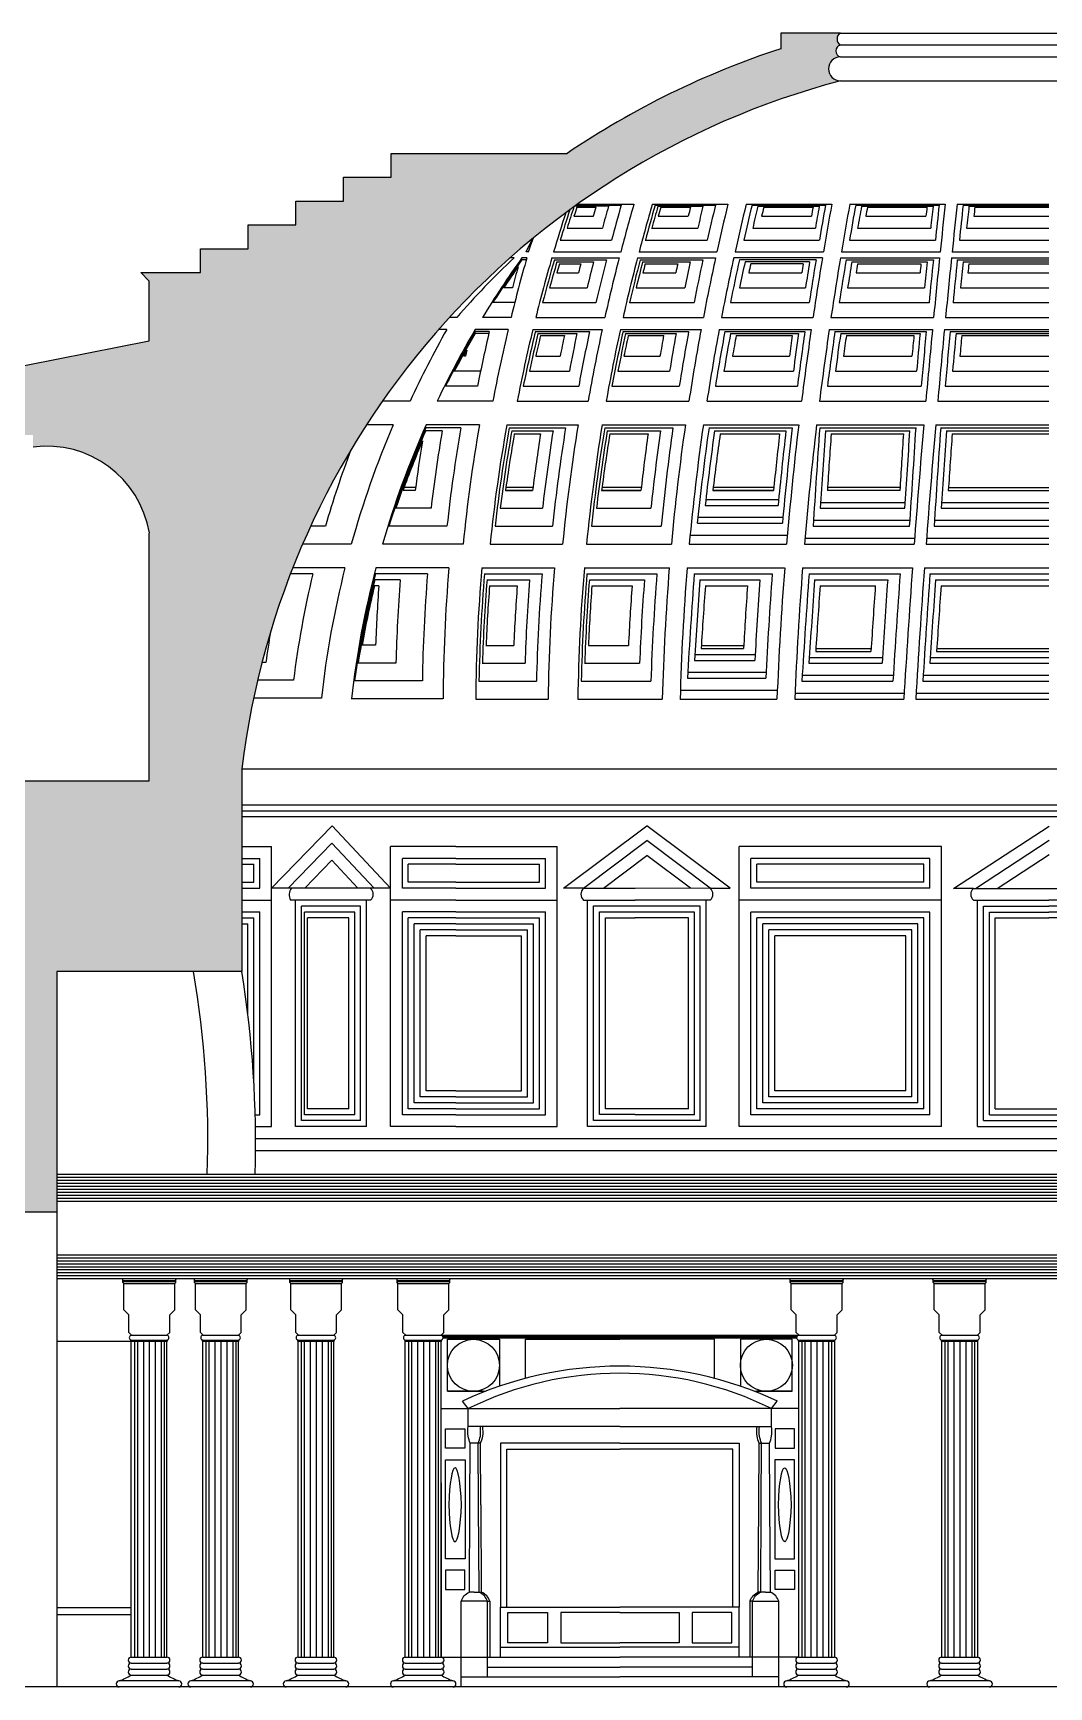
# Model space of a CAD drawing. Header units: metres. Extents: x 0 to 76362, y 0 to 39990.
# Drawn here: x 26347 to 49898, y 1658 to 39990 of the extents above; entities that cross this region are included whole.
import ezdxf

# ---------------------------------------------------------------- set-up
doc = ezdxf.new("R2010")
doc.units = ezdxf.units.M
for name, color, linetype in [('ceco.net 177 - a wall abov', 252, 'Continuous'), ('ceco.net 177 - a wall blow', 150, 'Continuous'), ('ceco.net 177 - a wall ptng', 142, 'Continuous'), ('ceco.net 177 - base', 7, 'Continuous'), ('ceco.net 177 - pillers', 142, 'Continuous')]:
    doc.layers.add(name, color=color, linetype=linetype)

msp = doc.modelspace()

# ---------------------------------------------------------------- hatches: boundary and pattern name
at = {"layer": 'ceco.net 177 - a wall abov'}
h = msp.add_hatch(color=256, dxfattribs=at)
h.paths.add_polyline_path([(29042, 32860), (24965, 32053), (19439, 32053, 1), (19439, 31914, 1), (19439, 31776), (19991, 31776), (19991, 31224), (19991, 21276), (25518, 21276), (25518, 12660), (26899, 12660), (26899, 13539), (26899, 18237), (31186, 18237), (31186, 22934, -0.306804), (45063, 38885, -1), (45063, 39437, -0.75942), (45063, 39714, -0.564127), (45063, 39990), (43681, 39990), (43681, 39628, 0.069464), (38726, 37200), (34650, 37200), (34650, 36647), (33544, 36647), (33544, 36095), (32439, 36095), (32439, 35542), (31334, 35542), (31334, 34990), (30229, 34990), (30229, 34437), (28847, 34437), (29042, 34242)])
h.paths.add_polyline_path([(29042, 28403), (29042, 22658), (20820, 22658), (20820, 25145), (20820, 30671), (26347, 30671), (26347, 30395, -0.404134)], flags=16)

# ---------------------------------------------------------------- linework, layer by layer
for p, q in [((45063, 39990), (43681, 39990)), ((43681, 39990), (43681, 39628)), ((45063, 39990), (54734, 39990)), ((45063, 39714), (54734, 39714)), ((45063, 39437), (54734, 39437)), ((45063, 38885), (54734, 38885)), ((34650, 36647), (34650, 37200)), ((34650, 37200), (38726, 37200)), ((33544, 36095), (33544, 36647)), ((33544, 36647), (34650, 36647)), ((32439, 35542), (32439, 36095)), ((32439, 36095), (33544, 36095)), ((31334, 34990), (31334, 35542)), ((31334, 35542), (32439, 35542)), ((30229, 34437), (30229, 34990)), ((30229, 34990), (31334, 34990)), ((29042, 34242), (28847, 34437)), ((28847, 34437), (30229, 34437)), ((29042, 32860), (29042, 34242)), ((24965, 32053), (29042, 32860)), ((29042, 22658), (29042, 28403)), ((20820, 22658), (29042, 22658)), ((31186, 22934), (31186, 18237)), ((31186, 18237), (26899, 18237)), ((26899, 18237), (26899, 12660)), ((26899, 13539), (26899, 1658)), ((26899, 12660), (25518, 12660)), ((26899, 9671), (28622, 9671)), ((26899, 3499), (28622, 3499)), ((26899, 3336), (28622, 3336))]:
    msp.add_line(p, q, dxfattribs=at)
for centre, radius, start, end in [((45146, 39852), 161, 121.143, 238.857), ((49898, 20666), 19955, 108.1534, 124.0478), ((45101, 39576), 143, 105.5725, 254.4275), ((45063, 39161), 276, 90, 270), ((49898, 20666), 18849, 104.8646, 173.0896), ((26664, 28004), 2412, 9.5316, 97.5529), ((7018, 14299), 24486, 358.2217, 9.2536)]:
    msp.add_arc(centre, radius, start, end, dxfattribs=at)
at = {"layer": 'ceco.net 177 - a wall blow'}
for p, q in [((38887, 35745), (39336, 35745)), ((39688, 35975), (38901, 35975)), ((38933, 35998), (39982, 35998)), ((38954, 35952), (39394, 35952)), ((38966, 36021), (40276, 36021)), ((40702, 36021), (42456, 36021)), ((40768, 35998), (42166, 35998)), ((40833, 35975), (41877, 35975)), ((40838, 35745), (41538, 35745)), ((40898, 35952), (41587, 35952)), ((42879, 36021), (44862, 36021)), ((43015, 35998), (44718, 35998)), ((43152, 35975), (44573, 35975)), ((43238, 35745), (44391, 35745)), ((43289, 35952), (44429, 35952)), ((45281, 36021), (47493, 36021)), ((45418, 35998), (47352, 35998)), ((45554, 35975), (47211, 35975)), ((45652, 35745), (47047, 35745)), ((45690, 35952), (47069, 35952)), ((47771, 36021), (49898, 36021)), ((47908, 35998), (49898, 35998)), ((48044, 35975), (49898, 35975)), ((48159, 35745), (49898, 35745)), ((48181, 35952), (49898, 35952)), ((38726, 35469), (39547, 35469)), ((40688, 35469), (41758, 35469)), ((43031, 35469), (44483, 35469)), ((45463, 35469), (47157, 35469)), ((47990, 35469), (49898, 35469)), ((37776, 34916), (37924, 35223)), ((37835, 34916), (37776, 34916)), ((37835, 34916), (37890, 35079)), ((37890, 35079), (37945, 35241)), ((38414, 34916), (39971, 34916)), ((38569, 35192), (39758, 35192)), ((40395, 34916), (42200, 34916)), ((40540, 35192), (41978, 35192)), ((42621, 34916), (44669, 34916)), ((42825, 35192), (44575, 35192)), ((45087, 34916), (47377, 34916)), ((45274, 35192), (47266, 35192)), ((47654, 34916), (49898, 34916)), ((47822, 35192), (49898, 35192)), ((37498, 34778), (37402, 34778)), ((37780, 34732), (37675, 34732)), ((37793, 34778), (37680, 34778)), ((38373, 34778), (39935, 34778)), ((38432, 34732), (39638, 34732)), ((38491, 34686), (39341, 34686)), ((38549, 34640), (39045, 34640)), ((40359, 34778), (42170, 34778)), ((40418, 34732), (41877, 34732)), ((40478, 34686), (41584, 34686)), ((40537, 34640), (41292, 34640)), ((44646, 34778), (42591, 34778)), ((44498, 34732), (42722, 34732)), ((44350, 34686), (42853, 34686)), ((44203, 34640), (42985, 34640)), ((45064, 34778), (47362, 34778)), ((45196, 34732), (47219, 34732)), ((45329, 34686), (47075, 34686)), ((45461, 34640), (46932, 34640)), ((47640, 34778), (49898, 34778)), ((47774, 34732), (49898, 34732)), ((47908, 34686), (49898, 34686)), ((48043, 34640), (49898, 34640)), ((38490, 34433), (38994, 34433)), ((40484, 34433), (41248, 34433)), ((42940, 34433), (44169, 34433)), ((45427, 34433), (46911, 34433)), ((48021, 34433), (49898, 34433)), ((37513, 33742), (37006, 33742)), ((37460, 34087), (37258, 34087)), ((38160, 33742), (39397, 33742)), ((38323, 34087), (39195, 34087)), ((40174, 33742), (41672, 33742)), ((40327, 34087), (41459, 34087)), ((42515, 33742), (44340, 33742)), ((42726, 34087), (44254, 34087)), ((45037, 33742), (47119, 33742)), ((45231, 34087), (47015, 34087)), ((47675, 33742), (49898, 33742)), ((47848, 34087), (49898, 34087)), ((36170, 33396), (35997, 33396)), ((37427, 33396), (36763, 33396)), ((38000, 33396), (39602, 33396)), ((40024, 33396), (41887, 33396)), ((42306, 33396), (44428, 33396)), ((44845, 33396), (47224, 33396)), ((47502, 33396), (49898, 33396)), ((35938, 33120), (35749, 33120)), ((37360, 33120), (36597, 33120)), ((36924, 33074), (36597, 33074)), ((36913, 33028), (36597, 33028)), ((37932, 33120), (39541, 33120)), ((37992, 33074), (39249, 33074)), ((38052, 33028), (38956, 33028)), ((38112, 32982), (38664, 32982)), ((39962, 33120), (41835, 33120)), ((40023, 33074), (41545, 33074)), ((40084, 33028), (41256, 33028)), ((40144, 32982), (40967, 32982)), ((42254, 33120), (44387, 33120)), ((42386, 33074), (44241, 33074)), ((42518, 33028), (44094, 33028)), ((42650, 32982), (43948, 32982)), ((44804, 33120), (47198, 33120)), ((44937, 33074), (47055, 33074)), ((45070, 33028), (46912, 33028)), ((45203, 32982), (46768, 32982)), ((47475, 33120), (49898, 33120)), ((47610, 33074), (49898, 33074)), ((47744, 33028), (49898, 33028)), ((47879, 32982), (49898, 32982)), ((36370, 32498), (36323, 32498)), ((38000, 32498), (38566, 32498)), ((40043, 32498), (40882, 32498)), ((42562, 32498), (43880, 32498)), ((45134, 32498), (46723, 32498)), ((47833, 32498), (49898, 32498)), ((36721, 32153), (36112, 32153)), ((37853, 32153), (38780, 32153)), ((39904, 32153), (41104, 32153)), ((42362, 32153), (43973, 32153)), ((44948, 32153), (46830, 32153)), ((47662, 32153), (49898, 32153)), ((35089, 31462), (34447, 31462)), ((37006, 31462), (35714, 31462)), ((36651, 31808), (35909, 31808)), ((37571, 31462), (39216, 31462)), ((37711, 31808), (38997, 31808)), ((39634, 31462), (41553, 31462)), ((39767, 31808), (41327, 31808)), ((41971, 31462), (44163, 31462)), ((42165, 31808), (44067, 31808)), ((44579, 31462), (47045, 31462)), ((44763, 31808), (46937, 31808)), ((47323, 31462), (49898, 31462)), ((47492, 31808), (49898, 31808)), ((34693, 30910), (34075, 30910)), ((35830, 30771), (35448, 30771)), ((36262, 30840), (35453, 30840)), ((36695, 30910), (35459, 30910)), ((37330, 30910), (38984, 30910)), ((37388, 30840), (38693, 30840)), ((37446, 30771), (38402, 30771)), ((37504, 30702), (38111, 30702)), ((39540, 30910), (41471, 30910)), ((39599, 30840), (41182, 30840)), ((39657, 30771), (40893, 30771)), ((39716, 30702), (40604, 30702)), ((41888, 30910), (44096, 30910)), ((42017, 30840), (43948, 30840)), ((42147, 30770), (43801, 30770)), ((42277, 30701), (43654, 30701)), ((44512, 30910), (46997, 30910)), ((44583, 30840), (46817, 30840)), ((44717, 30771), (46674, 30771)), ((44850, 30702), (46532, 30702)), ((47274, 30910), (49898, 30910)), ((47387, 30910), (49898, 30910)), ((47387, 30840), (49898, 30840)), ((47521, 30771), (49898, 30771)), ((47655, 30702), (49898, 30702)), ((35207, 29390), (34924, 29390)), ((35216, 29459), (34948, 29459)), ((37300, 29390), (37928, 29390)), ((37928, 29390), (37300, 29390)), ((37937, 29459), (37310, 29459)), ((39527, 29390), (40440, 29390)), ((40440, 29390), (39527, 29390)), ((40448, 29459), (39536, 29459)), ((41945, 29181), (43632, 29181)), ((42107, 29388), (43514, 29388)), ((43514, 29390), (42108, 29390)), ((43521, 29459), (42116, 29459)), ((46448, 29390), (44761, 29390)), ((46453, 29459), (44766, 29459)), ((47565, 29390), (49898, 29390)), ((47565, 29390), (49898, 29390)), ((47570, 29459), (49898, 29459)), ((47570, 29459), (49898, 29459)), ((35573, 28975), (34755, 28975)), ((37176, 28975), (38157, 28975)), ((39407, 28975), (40672, 28975)), ((41761, 28767), (43732, 28767)), ((41929, 29043), (43619, 29043)), ((44596, 28975), (46559, 28975)), ((44605, 29113), (46568, 29113)), ((47400, 28975), (49898, 28975)), ((47409, 29113), (49898, 29113)), ((33124, 28561), (32782, 28561)), ((35943, 28561), (34597, 28561)), ((37057, 28561), (38389, 28561)), ((39290, 28561), (40907, 28561)), ((41747, 28628), (43719, 28628)), ((44432, 28561), (46668, 28561)), ((44440, 28699), (46678, 28699)), ((47236, 28561), (49898, 28561)), ((47244, 28699), (49898, 28699)), ((33724, 28146), (32597, 28146)), ((36316, 28146), (34448, 28146)), ((36942, 28146), (38624, 28146)), ((39178, 28146), (41145, 28146)), ((41561, 28146), (43816, 28146)), ((41580, 28352), (43834, 28352)), ((44232, 28146), (46775, 28146)), ((44243, 28285), (46785, 28285)), ((47052, 28146), (49898, 28146)), ((47062, 28285), (49898, 28285)), ((32832, 27456), (32314, 27456)), ((33577, 27594), (32368, 27594)), ((34856, 27317), (34272, 27317)), ((35491, 27456), (34283, 27456)), ((35987, 27594), (34295, 27594)), ((36752, 27594), (38436, 27594)), ((36812, 27456), (38147, 27456)), ((36870, 27317), (37859, 27317)), ((39127, 27594), (41098, 27594)), ((39185, 27456), (40809, 27456)), ((39243, 27317), (40522, 27317)), ((41513, 27594), (43771, 27594)), ((41675, 27456), (43484, 27456)), ((41804, 27317), (43196, 27317)), ((44187, 27594), (46734, 27594)), ((44336, 27456), (46447, 27456)), ((44464, 27317), (46160, 27317)), ((47011, 27594), (49898, 27594)), ((47140, 27456), (49898, 27456)), ((47269, 27317), (49898, 27317)), ((34362, 27179), (34261, 27179)), ((36929, 27179), (37571, 27179)), ((39302, 27179), (40234, 27179)), ((41932, 27179), (42909, 27179)), ((44593, 27179), (45874, 27179)), ((47397, 27179), (49898, 27179)), ((34287, 25803), (33975, 25803)), ((36847, 25798), (37491, 25798)), ((39220, 25798), (40151, 25798)), ((41835, 25727), (42818, 25727)), ((41839, 25796), (42822, 25796)), ((44495, 25729), (45776, 25729)), ((47299, 25729), (49898, 25729)), ((31743, 25404), (31654, 25404)), ((34758, 25388), (33883, 25388)), ((36761, 25383), (37752, 25383)), ((39134, 25383), (40409, 25383)), ((41679, 25451), (43080, 25451)), ((41688, 25589), (43087, 25589)), ((44335, 25383), (46031, 25383)), ((44343, 25521), (46040, 25521)), ((44491, 25660), (45772, 25660)), ((47139, 25383), (49898, 25383)), ((47148, 25521), (49898, 25521)), ((47295, 25660), (49898, 25660)), ((32384, 24990), (31551, 24990)), ((35371, 24974), (33800, 24974)), ((36680, 24969), (38017, 24969)), ((39053, 24969), (40671, 24969)), ((41515, 25036), (43337, 25036)), ((41523, 25174), (43343, 25174)), ((44171, 24969), (46283, 24969)), ((44179, 25107), (46291, 25107)), ((46975, 24969), (49898, 24969)), ((46983, 25107), (49898, 25107)), ((33031, 24575), (31459, 24575)), ((35850, 24559), (33725, 24559)), ((36610, 24554), (38286, 24554)), ((38976, 24554), (40935, 24554)), ((41350, 24554), (43592, 24554)), ((41355, 24760), (43601, 24760)), ((44007, 24554), (46535, 24554)), ((44013, 24692), (46543, 24692)), ((46811, 24554), (49898, 24554)), ((46820, 24692), (49898, 24692)), ((31186, 22934), (68611, 22934)), ((31186, 22105), (68611, 22105)), ((31186, 21967), (68611, 21967)), ((31186, 21967), (68611, 21967)), ((31186, 21829), (68611, 21829)), ((31504, 14368), (68292, 14368)), ((31504, 14092), (68293, 14092)), ((26899, 13539), (72479, 13539)), ((26899, 13470), (72479, 13470)), ((26899, 13401), (72479, 13401)), ((26899, 13332), (72479, 13332)), ((26899, 13263), (72479, 13263)), ((26899, 13194), (72479, 13194)), ((26899, 13125), (72479, 13125)), ((26899, 13056), (72479, 13056)), ((26899, 12987), (72479, 12987)), ((26899, 12918), (72479, 12918)), ((26899, 11674), (72479, 11674)), ((26899, 11605), (72479, 11605)), ((26899, 11536), (72479, 11536)), ((26899, 11467), (72479, 11467)), ((26899, 11398), (72479, 11398)), ((26899, 11329), (72479, 11329)), ((26899, 11260), (72479, 11260)), ((26899, 11191), (72479, 11191)), ((26899, 11122), (72479, 11122))]:
    msp.add_line(p, q, dxfattribs=at)
for centre, radius, start, end in [((74304, 24331), 37418, 162.1112, 163.5672), ((74304, 24331), 37349, 161.9641, 163.0934), ((74304, 24331), 37280, 161.8179, 162.6167), ((74304, 24331), 37211, 161.8013, 162.1369), ((81872, 23940), 44144, 164.2103, 164.4896), ((81872, 23940), 43868, 164.0769, 164.7638), ((81872, 23940), 43591, 163.9418, 165.0411), ((81872, 23940), 43315, 163.8048, 165.3216), ((82011, 23940), 43039, 163.698, 165.2252), ((82011, 23940), 42969, 163.703, 164.8195), ((82011, 23940), 42900, 163.7081, 164.4117), ((82011, 23940), 42831, 163.7132, 164.0018), ((95369, 23168), 55281, 166.6286, 166.8493), ((95369, 23168), 55005, 166.5355, 167.0775), ((95369, 23168), 54728, 166.4415, 167.3078), ((95369, 23168), 54452, 166.3464, 167.5403), ((95507, 23168), 54176, 166.2754, 167.4757), ((95507, 23168), 54037, 166.2648, 167.1428), ((95507, 23168), 53899, 166.2541, 166.8078), ((95507, 23168), 53761, 166.2433, 166.4706), ((126123, 21219), 83012, 169.77665, 169.92196), ((126123, 21219), 82874, 169.74325, 170.09896), ((126123, 21219), 82736, 169.70973, 170.27646), ((126123, 21219), 82597, 169.67609, 170.45446), ((126261, 21219), 82321, 169.64106, 170.42212), ((126261, 21219), 82183, 169.63977, 170.21044), ((126261, 21219), 82045, 169.63848, 169.99791), ((126261, 21219), 81907, 169.63718, 169.78452), ((283420, 10520), 237715, 173.85845, 173.90869), ((283420, 10520), 237577, 173.84928, 173.97215), ((283420, 10520), 237439, 173.8401, 174.03567), ((283420, 10520), 237301, 173.83091, 174.09926), ((283420, 10520), 237025, 173.82369, 174.09236), ((283420, 10520), 236886, 173.82568, 174.02171), ((283420, 10520), 236748, 173.82766, 173.95096), ((283420, 10520), 236610, 173.82966, 173.88013), ((49241, 22167), 17232, 132.9599, 139.3333), ((55326, 22073), 21743, 144.2463, 148.6166), ((55326, 22073), 21720, 144.3522, 147.5057), ((55326, 22073), 21697, 144.8164, 146.3784), ((74442, 24331), 38109, 164.0894, 166.2383), ((74442, 24331), 38247, 164.4638, 165.2213), ((74304, 24331), 37418, 163.7876, 165.9791), ((74304, 24331), 37349, 163.8304, 165.4058), ((74304, 24331), 37280, 163.8733, 164.8288), ((74304, 24331), 37211, 163.9163, 164.2481), ((81872, 23940), 44144, 165.9732, 166.2503), ((81872, 23940), 43868, 165.821, 166.6261), ((81872, 23940), 43591, 165.6668, 167.0061), ((81872, 23940), 43315, 165.5105, 167.3904), ((82011, 23940), 43039, 165.4154, 167.3081), ((82011, 23940), 42969, 165.4549, 166.8148), ((82011, 23940), 42900, 165.4945, 166.3189), ((82011, 23940), 42831, 165.5342, 165.8203), ((95369, 23168), 55281, 168.023, 168.2425), ((95369, 23168), 55005, 167.9129, 168.5499), ((95369, 23168), 54728, 167.8016, 168.86), ((95369, 23168), 54452, 167.6891, 169.173), ((95507, 23168), 54176, 167.6253, 169.1171), ((95507, 23168), 54037, 167.6432, 168.7158), ((95507, 23168), 53899, 167.6611, 168.3118), ((95507, 23168), 53761, 167.6792, 167.9051), ((126123, 21219), 83012, 170.69588, 170.84079), ((126123, 21219), 82874, 170.64796, 171.0672), ((126123, 21219), 82736, 170.59988, 171.29421), ((126123, 21219), 82597, 170.55163, 171.52186), ((126261, 21219), 82321, 170.51962, 171.49319), ((126261, 21219), 82183, 170.53609, 171.23521), ((126261, 21219), 82045, 170.55261, 170.97619), ((126261, 21219), 81907, 170.56919, 170.71611), ((283420, 10520), 237715, 174.17654, 174.22674), ((283420, 10520), 237577, 174.16197, 174.30709), ((283420, 10520), 237439, 174.14739, 174.38752), ((283420, 10520), 237301, 174.1328, 174.46803), ((283420, 10520), 237025, 174.12593, 174.46156), ((283420, 10520), 236886, 174.13369, 174.37439), ((283420, 10520), 236748, 174.14146, 174.28709), ((283420, 10520), 236610, 174.14924, 174.19968), ((55464, 22073), 22434, 150.5009, 155.2595), ((55326, 22073), 21743, 149.4657, 154.4178), ((55326, 22073), 21720, 149.5708, 153.3739), ((55326, 22073), 21697, 149.6761, 152.3182), ((74442, 24331), 38523, 166.882, 168.8089), ((74442, 24331), 38109, 166.6656, 169.2147), ((74304, 24331), 37418, 166.4148, 169.0131), ((74304, 24331), 37349, 166.4618, 168.4523), ((74304, 24331), 37280, 166.5091, 167.8882), ((74304, 24331), 37211, 166.5565, 167.3208), ((81872, 23940), 44144, 168.1811, 168.8216), ((81872, 23940), 43868, 168.0441, 169.2099), ((81872, 23940), 43591, 167.9053, 169.6026), ((81872, 23940), 43315, 167.7646, 169.9997), ((82011, 23940), 43039, 167.6849, 169.9349), ((82011, 23940), 42969, 167.7276, 169.4504), ((82011, 23940), 42900, 167.7705, 168.9636), ((82011, 23940), 42831, 167.8135, 168.4744), ((95369, 23168), 55281, 169.7741, 170.283), ((95369, 23168), 55005, 169.6734, 170.5986), ((95369, 23168), 54728, 169.5717, 170.9171), ((95369, 23168), 54452, 169.4689, 171.2385), ((95507, 23168), 54176, 169.4146, 171.1934), ((95507, 23168), 54037, 169.4369, 170.7999), ((95507, 23168), 53899, 169.4593, 170.404), ((95507, 23168), 53761, 169.4818, 170.0055), ((126123, 21219), 83012, 171.85359, 172.19061), ((126123, 21219), 82874, 171.80775, 172.41847), ((126123, 21219), 82736, 171.76175, 172.64698), ((126123, 21219), 82597, 171.7156, 172.87613), ((126261, 21219), 82321, 171.68759, 172.8521), ((126261, 21219), 82183, 171.70597, 172.59726), ((126261, 21219), 82045, 171.7244, 172.34142), ((126261, 21219), 81907, 171.7429, 172.08455), ((283420, 10520), 237715, 174.57807, 174.69513), ((283420, 10520), 237577, 174.56375, 174.77568), ((283420, 10520), 237439, 174.54941, 174.85632), ((283420, 10520), 237301, 174.53506, 174.93705), ((283420, 10520), 237025, 174.52867, 174.93113), ((283420, 10520), 236886, 174.53666, 174.84429), ((283420, 10520), 236748, 174.54465, 174.75734), ((283420, 10520), 236610, 174.55266, 174.67028), ((55326, 22073), 21674, 150.829, 151.25), ((74442, 24331), 38938, 167.6821, 167.8919), ((55464, 22073), 22572, 156.9543, 164.3921), ((55326, 22073), 21743, 156.0217, 163.781), ((55326, 22073), 21720, 156.1941, 162.6212), ((55326, 22073), 21697, 156.3665, 161.4515), ((74442, 24331), 39145, 170.5301, 173.186), ((74442, 24331), 38731, 170.3242, 173.7299), ((74442, 24331), 38316, 170.1136, 174.285), ((74165, 24331), 37418, 169.8739, 174.1474), ((74165, 24331), 37349, 169.9626, 173.497), ((74165, 24331), 37280, 170.0516, 172.8433), ((74165, 24331), 37211, 170.1409, 172.1863), ((81734, 23940), 44144, 171.1888, 172.909), ((81734, 23940), 43868, 171.0416, 173.4093), ((81734, 23940), 43591, 170.8924, 173.9155), ((81734, 23940), 43315, 170.7412, 174.4277), ((82011, 23940), 43039, 170.6812, 174.3918), ((82011, 23940), 42969, 170.7595, 173.8272), ((82011, 23940), 42900, 170.8379, 173.2601), ((82011, 23940), 42831, 170.9166, 172.6905), ((95369, 23168), 55281, 172.1666, 173.5377), ((95369, 23168), 55005, 172.0544, 173.9394), ((95369, 23168), 54728, 171.941, 174.3449), ((95369, 23168), 54452, 171.8264, 174.7542), ((95507, 23168), 54176, 171.7844, 174.7274), ((95507, 23168), 54037, 171.8373, 174.2003), ((95507, 23168), 53899, 171.892, 173.7424), ((95507, 23168), 53761, 171.9454, 173.3542), ((126123, 21219), 83012, 173.44113, 174.35117), ((126123, 21219), 82874, 173.38207, 174.58267), ((126123, 21219), 82736, 173.32177, 174.86185), ((126123, 21219), 82597, 173.2623, 175.1889), ((126261, 21219), 82321, 173.23958, 175.17271), ((280868, 13974), 236886, 175.91711, 176.4697), ((280868, 13974), 236748, 175.93149, 176.36714), ((280868, 13974), 236610, 175.94588, 176.26444), ((-189640, 45097), 236610, 356.19372, 356.51219), ((-189640, 45097), 236748, 356.09541, 356.53098), ((-189640, 45097), 236886, 355.9972, 356.54974), ((283420, 10520), 237301, 175.07099, 175.7403), ((283420, 10520), 237025, 175.06523, 175.73533), ((283673, 13974), 236886, 175.91711, 176.4697), ((283673, 13974), 236748, 175.93149, 176.36714), ((283673, 13974), 236610, 175.94588, 176.26444), ((55464, 22073), 23263, 159.2025, 163.8067), ((55326, 22073), 21674, 157.016, 160.2712), ((74442, 24331), 39560, 170.9748, 172.6528), ((55464, 22073), 23263, 166.6224, 172.7978), ((55464, 22073), 22572, 165.8436, 173.6359), ((55326, 22073), 21743, 165.292, 173.4341), ((55326, 22073), 21720, 165.6525, 172.3253), ((55326, 22073), 21697, 166.0133, 171.2112), ((74442, 24331), 39698, 175.6854, 178.4734), ((74442, 24331), 39076, 175.4134, 179.057), ((74442, 24331), 38592, 175.15, 179.6606), ((74027, 24331), 37418, 174.9974, 179.6579), ((79638, 23940), 42969, 175.3076, 178.6287), ((79638, 23940), 42900, 175.4852, 178.0727), ((81596, 23940), 43868, 175.5849, 178.1152), ((81596, 23940), 43591, 175.3747, 178.6483), ((81596, 23940), 43315, 175.1617, 179.188), ((82011, 23940), 43039, 175.1306, 179.188), ((82011, 23940), 43039, 175.1306, 179.188), ((82011, 23940), 42969, 175.3076, 178.6287), ((82011, 23940), 42900, 175.4852, 178.0727), ((95369, 23168), 55005, 175.6735, 177.6918), ((95369, 23168), 54728, 175.5066, 178.1144), ((95369, 23168), 54452, 175.3379, 178.5411), ((95507, 23168), 54176, 175.3141, 178.5411), ((277960, 10588), 236886, 175.91675, 176.50318), ((277960, 10588), 236748, 175.94789, 176.40064), ((126123, 21219), 83150, 175.79391, 177.08265), ((126123, 21219), 82874, 175.68408, 177.3598), ((126123, 21219), 82597, 175.5735, 177.68567), ((126261, 21219), 82321, 175.55861, 177.6779), ((280616, 10520), 236886, 175.90036, 176.50318), ((280616, 10520), 236748, 175.93149, 176.40064), ((283420, 10520), 237854, 175.95042, 176.41739), ((283420, 10520), 237577, 175.9123, 176.51336), ((283420, 10520), 237301, 175.87409, 176.60955), ((283420, 10520), 237025, 175.86927, 176.6056), ((283420, 10520), 236886, 175.90036, 176.50318), ((283420, 10520), 236748, 175.93149, 176.40064), ((55326, 22073), 21674, 166.3742, 170.0913), ((74442, 24331), 40181, 175.935, 177.9005), ((79638, 23940), 42831, 175.6632, 177.5147), ((81596, 23940), 44144, 175.7924, 177.5887), ((82011, 23940), 42831, 175.6632, 177.5147), ((95369, 23168), 55281, 175.8388, 177.2734), ((277960, 10588), 236610, 175.97905, 176.33149), ((126123, 21219), 83426, 175.903, 176.90229), ((280616, 10520), 236610, 175.96265, 176.33149), ((283420, 10520), 238130, 175.98846, 176.35493), ((283420, 10520), 236610, 175.96265, 176.33149), ((55464, 22073), 23954, 170.2905, 172.0066), ((7018, 14299), 23381, 358.1376, 9.6951)]:
    msp.add_arc(centre, radius, start, end, dxfattribs=at)
at = {"layer": 'ceco.net 177 - a wall ptng'}
for p, q in [((31877, 20171), (33277, 21619)), ((33277, 21619), (34632, 20171)), ((38647, 20172), (40576, 21619)), ((42507, 20171), (40576, 21619)), ((47688, 20164), (49902, 21612)), ((31186, 21139), (31877, 21139)), ((31877, 19895), (31877, 21139)), ((32262, 20171), (33273, 21218)), ((33273, 21218), (34253, 20171)), ((36151, 21139), (34632, 21139)), ((34632, 19895), (34632, 21139)), ((36151, 21139), (38500, 21139)), ((38500, 19895), (38500, 21139)), ((39108, 20172), (40576, 21274)), ((42046, 20171), (40576, 21274)), ((47411, 21138), (42714, 21138)), ((42714, 19895), (42714, 21138)), ((47411, 19895), (47411, 21138)), ((48192, 20164), (49902, 21281)), ((31186, 20862), (31601, 20862)), ((31186, 20724), (31463, 20724)), ((31463, 20310), (31463, 20724)), ((31601, 20171), (31601, 20862)), ((32646, 20171), (33270, 20817)), ((33270, 20817), (33875, 20170)), ((36151, 20862), (34908, 20862)), ((34908, 20171), (34908, 20862)), ((36151, 20724), (35046, 20724)), ((35046, 20310), (35046, 20724)), ((36151, 20862), (38224, 20862)), ((36151, 20724), (38086, 20724)), ((38086, 20310), (38086, 20724)), ((38224, 20171), (38224, 20862)), ((39568, 20172), (40576, 20928)), ((41586, 20171), (40576, 20928)), ((47135, 20862), (42990, 20862)), ((42990, 20171), (42990, 20862)), ((46997, 20724), (43128, 20724)), ((43128, 20309), (43128, 20724)), ((46997, 20309), (46997, 20724)), ((47135, 20171), (47135, 20862)), ((48696, 20163), (49901, 20951)), ((31186, 20310), (31463, 20310)), ((31186, 20171), (31601, 20171)), ((34632, 20171), (31877, 20171)), ((36151, 20171), (34908, 20171)), ((36151, 20310), (35046, 20310)), ((36151, 20310), (38086, 20310)), ((36151, 20171), (38224, 20171)), ((39108, 20172), (38647, 20172)), ((40305, 20167), (39108, 20165)), ((42046, 20171), (40296, 20167)), ((42046, 20171), (42507, 20171)), ((47135, 20171), (42990, 20171)), ((46997, 20309), (43128, 20309)), ((48148, 20164), (47688, 20164)), ((48148, 20164), (51648, 20164)), ((31186, 19895), (31877, 19895)), ((31186, 19619), (31601, 19619)), ((31601, 14921), (31601, 19619)), ((31877, 14645), (31877, 19895)), ((34171, 19895), (32318, 19895)), ((32430, 14645), (32430, 19895)), ((32568, 14783), (32568, 19757)), ((33941, 19757), (32568, 19757)), ((33803, 19618), (32637, 19618)), ((32637, 14921), (32637, 19618)), ((33803, 14921), (33803, 19618)), ((33941, 14783), (33941, 19757)), ((34079, 14645), (34079, 19895)), ((36151, 19895), (34632, 19895)), ((34632, 14645), (34632, 19895)), ((34908, 14921), (34908, 19619)), ((36151, 19619), (34908, 19619)), ((36151, 19895), (38500, 19895)), ((36151, 19619), (38224, 19619)), ((38224, 14921), (38224, 19619)), ((38500, 14645), (38500, 19895)), ((39108, 19896), (40305, 19896)), ((39200, 14646), (39200, 19896)), ((39338, 14784), (39338, 19758)), ((39338, 19758), (40305, 19758)), ((39476, 14922), (39476, 19620)), ((39476, 19620), (40305, 19620)), ((42046, 19895), (40296, 19895)), ((41816, 19757), (40296, 19757)), ((41678, 19618), (40296, 19618)), ((41678, 14921), (41678, 19618)), ((41816, 14783), (41816, 19757)), ((41954, 14645), (41954, 19895)), ((47411, 19895), (42714, 19895)), ((42714, 14645), (42714, 19895)), ((42990, 14921), (42990, 19618)), ((47135, 19618), (42990, 19618)), ((47135, 14921), (47135, 19618)), ((47411, 14645), (47411, 19895)), ((48148, 19895), (49898, 19895)), ((48240, 14645), (48240, 19895)), ((48378, 14783), (48378, 19757)), ((48378, 19757), (49898, 19757)), ((48517, 19618), (49898, 19618)), ((48517, 14921), (48517, 19618)), ((51648, 19895), (49898, 19895)), ((51418, 19757), (49898, 19757)), ((51280, 19618), (49898, 19618)), ((31186, 19481), (31463, 19481)), ((31186, 19342), (31325, 19342)), ((31325, 17261), (31325, 19342)), ((31463, 15726), (31463, 19481)), ((33665, 19480), (32706, 19480)), ((32706, 15059), (32706, 19480)), ((33665, 15059), (33665, 19480)), ((35046, 15060), (35046, 19481)), ((36151, 19481), (35046, 19481)), ((35184, 15198), (35184, 19342)), ((36151, 19342), (35184, 19342)), ((35323, 15336), (35323, 19204)), ((36151, 19204), (35323, 19204)), ((36151, 19481), (38086, 19481)), ((36151, 19342), (37948, 19342)), ((36151, 19204), (37809, 19204)), ((37809, 15336), (37809, 19204)), ((37948, 15198), (37948, 19342)), ((38086, 15060), (38086, 19481)), ((39614, 15060), (39614, 19481)), ((39614, 19481), (40305, 19481)), ((41540, 19480), (40296, 19480)), ((41540, 15059), (41540, 19480)), ((46997, 19480), (43128, 19480)), ((43128, 15059), (43128, 19480)), ((46859, 19342), (43267, 19342)), ((43267, 15197), (43267, 19342)), ((46721, 19204), (43405, 19204)), ((43405, 15336), (43405, 19204)), ((46721, 15336), (46721, 19204)), ((46859, 15197), (46859, 19342)), ((46997, 15059), (46997, 19480)), ((48655, 19480), (49898, 19480)), ((48655, 15059), (48655, 19480)), ((51142, 19480), (49898, 19480)), ((35461, 15474), (35461, 19066)), ((36151, 19066), (35461, 19066)), ((36151, 19066), (37671, 19066)), ((37671, 15474), (37671, 19066)), ((46582, 19066), (43543, 19066)), ((43543, 15474), (43543, 19066)), ((46582, 15474), (46582, 19066)), ((36151, 15336), (35323, 15336)), ((36151, 15474), (35461, 15474)), ((36151, 15474), (37671, 15474)), ((36151, 15336), (37809, 15336)), ((46721, 15336), (43405, 15336)), ((46582, 15474), (43543, 15474)), ((33665, 15059), (32706, 15059)), ((36151, 15060), (35046, 15060)), ((36151, 15198), (35184, 15198)), ((36151, 15198), (37948, 15198)), ((36151, 15060), (38086, 15060)), ((40305, 15060), (39614, 15060)), ((41540, 15059), (40296, 15059)), ((46997, 15059), (43128, 15059)), ((46859, 15197), (43267, 15197)), ((48655, 15059), (51142, 15059)), ((31497, 14921), (31601, 14921)), ((31502, 14645), (31877, 14645)), ((32701, 14645), (32430, 14645)), ((32701, 14783), (32568, 14783)), ((33803, 14921), (32637, 14921)), ((33941, 14783), (32701, 14783)), ((34079, 14645), (32701, 14645)), ((36151, 14645), (34632, 14645)), ((36151, 14921), (34908, 14921)), ((36151, 14921), (38224, 14921)), ((36151, 14645), (38500, 14645)), ((40305, 14646), (39200, 14646)), ((40305, 14784), (39338, 14784)), ((40305, 14922), (39476, 14922)), ((41678, 14921), (40296, 14921)), ((41816, 14783), (40296, 14783)), ((41954, 14645), (40296, 14645)), ((47411, 14645), (42714, 14645)), ((47135, 14921), (42990, 14921)), ((48240, 14645), (51556, 14645)), ((48378, 14783), (51418, 14783)), ((48517, 14921), (51280, 14921)), ((35806, 9809), (44096, 9809)), ((35830, 9798), (44072, 9798)), ((35841, 9786), (44061, 9786)), ((35847, 9775), (44054, 9775)), ((35851, 9763), (44051, 9763)), ((35852, 9752), (44049, 9752)), ((35954, 8509), (35954, 9715)), ((35954, 9715), (37159, 9715)), ((37159, 9715), (37159, 8629)), ((37760, 8810), (37760, 9715)), ((37760, 9715), (39952, 9715)), ((42143, 9715), (39952, 9715)), ((42143, 8810), (42143, 9715)), ((43949, 9715), (42744, 9715)), ((42744, 9715), (42744, 8629)), ((43949, 8509), (43949, 9715)), ((35954, 8509), (36832, 8509)), ((36780, 8509), (35954, 8509)), ((43071, 8509), (43949, 8509)), ((43949, 8509), (43123, 8509)), ((35806, 8108), (39952, 8108)), ((36434, 8108), (36302, 8284)), ((36434, 7693), (36434, 8108)), ((44097, 8108), (39952, 8108)), ((43470, 8108), (43601, 8284)), ((43470, 7693), (43470, 8108)), ((39952, 7693), (36434, 7693)), ((39952, 7693), (43470, 7693)), ((35907, 7637), (36354, 7637)), ((35907, 7188), (35907, 7637)), ((36354, 7637), (36354, 7188)), ((36476, 5882), (36483, 7307)), ((36666, 7307), (36483, 7307)), ((36722, 7307), (36540, 7307)), ((36673, 5882), (36666, 7307)), ((36730, 5882), (36722, 7307)), ((39952, 7307), (37185, 7307)), ((37185, 7307), (37185, 5882)), ((39952, 7307), (42718, 7307)), ((42718, 7307), (42718, 5882)), ((43174, 5882), (43181, 7307)), ((43181, 7307), (43364, 7307)), ((43230, 5882), (43237, 7307)), ((43237, 7307), (43420, 7307)), ((43427, 5882), (43420, 7307)), ((43996, 7637), (43549, 7637)), ((43549, 7637), (43549, 7188)), ((43996, 7188), (43996, 7637)), ((36354, 7188), (35907, 7188)), ((35907, 5882), (35907, 6923)), ((35907, 6923), (36361, 6923)), ((36361, 6923), (36361, 5882)), ((37331, 7169), (39952, 7169)), ((37331, 5882), (37331, 7169)), ((42572, 7169), (39952, 7169)), ((42572, 5882), (42572, 7169)), ((43996, 6923), (43542, 6923)), ((43542, 6923), (43542, 5882)), ((43549, 7188), (43996, 7188)), ((43996, 5882), (43996, 6923)), ((35907, 4629), (35907, 5882)), ((36361, 5882), (36361, 4629)), ((36462, 3856), (36473, 5882)), ((36687, 3856), (36676, 5882)), ((36743, 3856), (36732, 5882)), ((37185, 5882), (37185, 3506)), ((37331, 3506), (37331, 5882)), ((42572, 3506), (42572, 5882)), ((42718, 5882), (42718, 3506)), ((43160, 3856), (43171, 5882)), ((43216, 3856), (43227, 5882)), ((43441, 3856), (43430, 5882)), ((43542, 5882), (43542, 4629)), ((43996, 4629), (43996, 5882)), ((36361, 4629), (35907, 4629)), ((43542, 4629), (43996, 4629)), ((36354, 4364), (35907, 4364)), ((35907, 4364), (35907, 3915)), ((36354, 3915), (36354, 4364)), ((43549, 3915), (43549, 4364)), ((43549, 4364), (43996, 4364)), ((43996, 4364), (43996, 3915)), ((35907, 3915), (36354, 3915)), ((36575, 3856), (36462, 3856)), ((36575, 3856), (36687, 3856)), ((36631, 3856), (36743, 3856)), ((43272, 3856), (43160, 3856)), ((43328, 3856), (43216, 3856)), ((43328, 3856), (43441, 3856)), ((43996, 3915), (43549, 3915)), ((36880, 3646), (36270, 3646)), ((36270, 3381), (36270, 3646)), ((36880, 3646), (36936, 3646)), ((36880, 3381), (36880, 3646)), ((36936, 3646), (36936, 3381)), ((37185, 3381), (37185, 3506)), ((37185, 3506), (39495, 3506)), ((37642, 3506), (39952, 3506)), ((42261, 3506), (39952, 3506)), ((42718, 3506), (40408, 3506)), ((42718, 3381), (42718, 3506)), ((42967, 3646), (42967, 3381)), ((43023, 3646), (42967, 3646)), ((43023, 3646), (43634, 3646)), ((43023, 3381), (43023, 3646)), ((43634, 3381), (43634, 3646)), ((36270, 1888), (36270, 3381)), ((36880, 2349), (36880, 3381)), ((36936, 3381), (36936, 2349)), ((37185, 2579), (37185, 3381)), ((37357, 3381), (38276, 3381)), ((37357, 2682), (37357, 3381)), ((38276, 3381), (38276, 2682)), ((39952, 3381), (38580, 3381)), ((38580, 3381), (38580, 2682)), ((39952, 3381), (41323, 3381)), ((41323, 3381), (41323, 2682)), ((41627, 3381), (41627, 2682)), ((42546, 3381), (41627, 3381)), ((42546, 2682), (42546, 3381)), ((42718, 2579), (42718, 3381)), ((42967, 3381), (42967, 2349)), ((43023, 2349), (43023, 3381)), ((43634, 1888), (43634, 3381)), ((35806, 2349), (39952, 2349)), ((36880, 2118), (36880, 2349)), ((37185, 2349), (37185, 2579)), ((37185, 2579), (39952, 2579)), ((38276, 2682), (37357, 2682)), ((38580, 2682), (39952, 2682)), ((41323, 2682), (39952, 2682)), ((42718, 2579), (39952, 2579)), ((44097, 2349), (39952, 2349)), ((41627, 2682), (42546, 2682)), ((42718, 2349), (42718, 2579)), ((43023, 2118), (43023, 2349)), ((36879, 2118), (39952, 2118)), ((36879, 1888), (36879, 2118)), ((43024, 2118), (39952, 2118)), ((43024, 1888), (43024, 2118)), ((36270, 1658), (36270, 1888)), ((36270, 1888), (39952, 1888)), ((43634, 1888), (39952, 1888)), ((43634, 1658), (43634, 1888))]:
    msp.add_line(p, q, dxfattribs=at)
for centre in [(36557, 9112), (43347, 9112)]:
    msp.add_circle(centre, 603, dxfattribs=at)
for centre, radius, start, end in [((32516, 20020), 234, 139.6069, 212.2788), ((34055, 20029), 178, 310.7911, 49.2089), ((39224, 20030), 178, 130.7911, 229.2089), ((41930, 20029), 178, 310.7911, 49.2089), ((48264, 20029), 178, 130.7911, 229.2089), ((39952, 452), 8640, 65.012, 114.988), ((39952, 985), 7944, 63.7145, 116.2855)]:
    msp.add_arc(centre, radius, start, end, dxfattribs=at)
for centre, start_param, end_param in [((36130, 5605), 1.816906, 4.466279), ((36130, 6158), 4.958499, 7.607872)]:
    msp.add_ellipse(centre, major_axis=(0, -1134), ratio=0.133871, start_param=start_param, end_param=end_param, dxfattribs=at)
at = {"layer": 'ceco.net 177 - a wall ptng', "extrusion": (0, 0, -1)}
for centre, start_param, end_param in [((43773, 5605), 8.100091, 10.749465), ((43773, 6158), 4.958499, 7.607872)]:
    msp.add_ellipse(centre, major_axis=(0, -1134), ratio=0.133871, start_param=start_param, end_param=end_param, dxfattribs=at)
at = {"layer": 'ceco.net 177 - a wall ptng'}
for points, knots in [([(36483, 7307), (36463, 7361), (36417, 7485), (36428, 7618), (36434, 7693)], [0, 0, 0, 0, 171.449093, 393.796928, 393.796928, 393.796928, 393.796928]), ([(36666, 7307), (36686, 7361), (36733, 7485), (36722, 7618), (36716, 7693)], [0, 0, 0, 0, 171.449093, 393.796928, 393.796928, 393.796928, 393.796928]), ([(36722, 7307), (36742, 7361), (36789, 7485), (36778, 7618), (36772, 7693)], [0, 0, 0, 0, 171.449093, 393.796928, 393.796928, 393.796928, 393.796928]), ([(43181, 7307), (43161, 7361), (43114, 7485), (43125, 7618), (43131, 7693)], [0, 0, 0, 0, 171.449093, 393.796928, 393.796928, 393.796928, 393.796928]), ([(43237, 7307), (43217, 7361), (43171, 7485), (43181, 7618), (43187, 7693)], [0, 0, 0, 0, 171.449093, 393.796928, 393.796928, 393.796928, 393.796928]), ([(43420, 7307), (43440, 7361), (43486, 7485), (43476, 7618), (43470, 7693)], [0, 0, 0, 0, 171.449093, 393.796928, 393.796928, 393.796928, 393.796928]), ([(36270, 3646), (36289, 3690), (36330, 3781), (36417, 3830), (36462, 3856)], [0, 0, 0, 0, 140.839616, 291.575841, 291.575841, 291.575841, 291.575841]), ([(36880, 3646), (36860, 3690), (36820, 3781), (36732, 3830), (36687, 3856)], [0, 0, 0, 0, 140.839616, 291.575841, 291.575841, 291.575841, 291.575841]), ([(36936, 3646), (36916, 3691), (36876, 3782), (36788, 3831), (36743, 3856)], [0, 0, 0, 0, 140.839616, 291.575841, 291.575841, 291.575841, 291.575841]), ([(42967, 3646), (42987, 3691), (43028, 3782), (43115, 3831), (43160, 3856)], [0, 0, 0, 0, 140.839616, 291.575841, 291.575841, 291.575841, 291.575841]), ([(43023, 3646), (43043, 3690), (43084, 3781), (43171, 3830), (43216, 3856)], [0, 0, 0, 0, 140.839616, 291.575841, 291.575841, 291.575841, 291.575841]), ([(43634, 3646), (43614, 3690), (43573, 3781), (43486, 3830), (43441, 3856)], [0, 0, 0, 0, 140.839616, 291.575841, 291.575841, 291.575841, 291.575841])]:
    msp.add_open_spline(points, degree=3, knots=knots, dxfattribs=at)
at = {"layer": 'ceco.net 177 - base'}
msp.add_line((76362, 1658), (5585, 1658), dxfattribs=at)
at = {"layer": 'ceco.net 177 - pillers'}
for p, q in [((28406, 11122), (29676, 11122)), ((28429, 11099), (28406, 11122)), ((29653, 11099), (29676, 11122)), ((30087, 11099), (30064, 11122)), ((30064, 11122), (31334, 11122)), ((31311, 11099), (31334, 11122)), ((32297, 11099), (32274, 11122)), ((32274, 11122), (33545, 11122)), ((33522, 11099), (33545, 11122)), ((34784, 11099), (34761, 11122)), ((34761, 11122), (36032, 11122)), ((36009, 11099), (36032, 11122)), ((43902, 11099), (43879, 11122)), ((43879, 11122), (45150, 11122)), ((45127, 11099), (45150, 11122)), ((47218, 11099), (47195, 11122)), ((47195, 11122), (48466, 11122)), ((48443, 11099), (48466, 11122)), ((28429, 11030), (28429, 11099)), ((28429, 11076), (29653, 11076)), ((28429, 11053), (29653, 11053)), ((28452, 11007), (28429, 11030)), ((28452, 10396), (28452, 11007)), ((28452, 11007), (29630, 11007)), ((29630, 11007), (29653, 11030)), ((29630, 10396), (29630, 11007)), ((29653, 11030), (29653, 11099)), ((30087, 11030), (30087, 11099)), ((30087, 11076), (31311, 11076)), ((30087, 11053), (31311, 11053)), ((30110, 11007), (30087, 11030)), ((30110, 11007), (31288, 11007)), ((30110, 10396), (30110, 11007)), ((31288, 11007), (31311, 11030)), ((31288, 10396), (31288, 11007)), ((31311, 11030), (31311, 11099)), ((32297, 11030), (32297, 11099)), ((32297, 11076), (33522, 11076)), ((32297, 11053), (33522, 11053)), ((32320, 11007), (32297, 11030)), ((32320, 11007), (33499, 11007)), ((32320, 10396), (32320, 11007)), ((33499, 11007), (33522, 11030)), ((33499, 10396), (33499, 11007)), ((33522, 11030), (33522, 11099)), ((34784, 11030), (34784, 11099)), ((34784, 11076), (36009, 11076)), ((34784, 11053), (36009, 11053)), ((34807, 11007), (34784, 11030)), ((34807, 11007), (35986, 11007)), ((34807, 10396), (34807, 11007)), ((35986, 11007), (36009, 11030)), ((35986, 10396), (35986, 11007)), ((36009, 11030), (36009, 11099)), ((43902, 11030), (43902, 11099)), ((43902, 11076), (45127, 11076)), ((43902, 11053), (45127, 11053)), ((43925, 11007), (43902, 11030)), ((43925, 11007), (45104, 11007)), ((43925, 10396), (43925, 11007)), ((45104, 11007), (45127, 11030)), ((45104, 10396), (45104, 11007)), ((45127, 11030), (45127, 11099)), ((47218, 11030), (47218, 11099)), ((47218, 11076), (48443, 11076)), ((47218, 11053), (48443, 11053)), ((47241, 11007), (47218, 11030)), ((47241, 11007), (48420, 11007)), ((47241, 10396), (47241, 11007)), ((48420, 11007), (48443, 11030)), ((48420, 10396), (48420, 11007)), ((48443, 11030), (48443, 11099)), ((28452, 10396), (28567, 10281)), ((29630, 10396), (29515, 10281)), ((30110, 10396), (30225, 10281)), ((31288, 10396), (31173, 10281)), ((32320, 10396), (32435, 10281)), ((33499, 10396), (33384, 10281)), ((34807, 10396), (34922, 10281)), ((35986, 10396), (35870, 10281)), ((43925, 10396), (44041, 10281)), ((45104, 10396), (44989, 10281)), ((47241, 10396), (47356, 10281)), ((48420, 10396), (48305, 10281)), ((28567, 9874), (28567, 10281)), ((29515, 9874), (29515, 10281)), ((30225, 9874), (30225, 10281)), ((31173, 9874), (31173, 10281)), ((32435, 9874), (32435, 10281)), ((33384, 9874), (33384, 10281)), ((34922, 9874), (34922, 10281)), ((35870, 9874), (35870, 10281)), ((44041, 9874), (44041, 10281)), ((44989, 9874), (44989, 10281)), ((47356, 9874), (47356, 10281)), ((48305, 9874), (48305, 10281)), ((28631, 9809), (28567, 9874)), ((28622, 9809), (29174, 9809)), ((28622, 9694), (29451, 9694)), ((28622, 2349), (28622, 9671)), ((28622, 9671), (29451, 9671)), ((28696, 9671), (28696, 2349)), ((28765, 9671), (28765, 2349)), ((28903, 9671), (28903, 2349)), ((29041, 9671), (29041, 2349)), ((29174, 9809), (29451, 9809)), ((29179, 9671), (29179, 2349)), ((29317, 9671), (29317, 2349)), ((29386, 9671), (29386, 2349)), ((29451, 9809), (29515, 9874)), ((29451, 2349), (29451, 9671)), ((30289, 9809), (30225, 9874)), ((30280, 9809), (30832, 9809)), ((30280, 9694), (31109, 9694)), ((30280, 2349), (30280, 9671)), ((30280, 9671), (31109, 9671)), ((30354, 9671), (30354, 2349)), ((30423, 9671), (30423, 2349)), ((30561, 9671), (30561, 2349)), ((30699, 9671), (30699, 2349)), ((30832, 9809), (31109, 9809)), ((30837, 9671), (30837, 2349)), ((30975, 9671), (30975, 2349)), ((31044, 9671), (31044, 2349)), ((31109, 9809), (31173, 9874)), ((31109, 2349), (31109, 9671)), ((32500, 9809), (32435, 9874)), ((32490, 9809), (33043, 9809)), ((32490, 9694), (33319, 9694)), ((32490, 2349), (32490, 9671)), ((32490, 9671), (33319, 9671)), ((32564, 9671), (32564, 2349)), ((32633, 9671), (32633, 2349)), ((32771, 9671), (32771, 2349)), ((32909, 9671), (32909, 2349)), ((33043, 9809), (33319, 9809)), ((33048, 9671), (33048, 2349)), ((33186, 9671), (33186, 2349)), ((33255, 9671), (33255, 2349)), ((33319, 9809), (33384, 9874)), ((33319, 2349), (33319, 9671)), ((34986, 9809), (34922, 9874)), ((34977, 9809), (35530, 9809)), ((34977, 9694), (35806, 9694)), ((34977, 2349), (34977, 9671)), ((34977, 9671), (35806, 9671)), ((35051, 9671), (35051, 2349)), ((35120, 9671), (35120, 2349)), ((35258, 9671), (35258, 2349)), ((35396, 9671), (35396, 2349)), ((35530, 9809), (35806, 9809)), ((35534, 9671), (35534, 2349)), ((35673, 9671), (35673, 2349)), ((35742, 9671), (35742, 2349)), ((35806, 9809), (35870, 9874)), ((35806, 2349), (35806, 9671)), ((44105, 9809), (44041, 9874)), ((44096, 9809), (44648, 9809)), ((44096, 9694), (44924, 9694)), ((44096, 9671), (44096, 2349)), ((44096, 9671), (44924, 9671)), ((44169, 9671), (44169, 2349)), ((44238, 9671), (44238, 2349)), ((44377, 9671), (44377, 2349)), ((44515, 9671), (44515, 2349)), ((44648, 9809), (44924, 9809)), ((44653, 9671), (44653, 2349)), ((44791, 9671), (44791, 2349)), ((44860, 9671), (44860, 2349)), ((44924, 9809), (44989, 9874)), ((44924, 9671), (44924, 2349)), ((47421, 9809), (47356, 9874)), ((47411, 9809), (47964, 9809)), ((47411, 9694), (48240, 9694)), ((47411, 9671), (47411, 2349)), ((47411, 9671), (48240, 9671)), ((47485, 9671), (47485, 2349)), ((47554, 9671), (47554, 2349)), ((47692, 9671), (47692, 2349)), ((47830, 9671), (47830, 2349)), ((47964, 9809), (48240, 9809)), ((47969, 9671), (47969, 2349)), ((48107, 9671), (48107, 2349)), ((48176, 9671), (48176, 2349)), ((48240, 9809), (48305, 9874)), ((48240, 9671), (48240, 2349)), ((35806, 6390), (35806, 2349)), ((28622, 2349), (29174, 2349)), ((29174, 2349), (29451, 2349)), ((30280, 2349), (30832, 2349)), ((30832, 2349), (31109, 2349)), ((32490, 2349), (33043, 2349)), ((33043, 2349), (33319, 2349)), ((34977, 2349), (35530, 2349)), ((35530, 2349), (35806, 2349)), ((44096, 2349), (44648, 2349)), ((44648, 2349), (44924, 2349)), ((47411, 2349), (47964, 2349)), ((47964, 2349), (48240, 2349)), ((28622, 2211), (29174, 2211)), ((28622, 2072), (29174, 2072)), ((28622, 1934), (29174, 1934)), ((29174, 2211), (29451, 2211)), ((29174, 2072), (29451, 2072)), ((29174, 1934), (29451, 1934)), ((30280, 2211), (30832, 2211)), ((30280, 2072), (30832, 2072)), ((30280, 1934), (30832, 1934)), ((30832, 2211), (31109, 2211)), ((30832, 2072), (31109, 2072)), ((30832, 1934), (31109, 1934)), ((32490, 2211), (33043, 2211)), ((32490, 2072), (33043, 2072)), ((32490, 1934), (33043, 1934)), ((33043, 2211), (33319, 2211)), ((33043, 2072), (33319, 2072)), ((33043, 1934), (33319, 1934)), ((34977, 2211), (35530, 2211)), ((34977, 2072), (35530, 2072)), ((34977, 1934), (35530, 1934)), ((35530, 2211), (35806, 2211)), ((35530, 2072), (35806, 2072)), ((35530, 1934), (35806, 1934)), ((44096, 2211), (44648, 2211)), ((44096, 2072), (44648, 2072)), ((44096, 1934), (44648, 1934)), ((44648, 2211), (44924, 2211)), ((44648, 2072), (44924, 2072)), ((44648, 1934), (44924, 1934)), ((47411, 2211), (47964, 2211)), ((47411, 2072), (47964, 2072)), ((47411, 1934), (47964, 1934)), ((47964, 2211), (48240, 2211)), ((47964, 2072), (48240, 2072)), ((47964, 1934), (48240, 1934)), ((29174, 1796), (28346, 1796)), ((29174, 1658), (28346, 1658)), ((29727, 1796), (29174, 1796)), ((29727, 1658), (29174, 1658)), ((30832, 1796), (30003, 1796)), ((30832, 1658), (30003, 1658)), ((31385, 1796), (30832, 1796)), ((31385, 1658), (30832, 1658)), ((33043, 1796), (32214, 1796)), ((33043, 1658), (32214, 1658)), ((33596, 1796), (33043, 1796)), ((33596, 1658), (33043, 1658)), ((35530, 1796), (34701, 1796)), ((35530, 1658), (34701, 1658)), ((36082, 1796), (35530, 1796)), ((36082, 1658), (35530, 1658)), ((44648, 1796), (43819, 1796)), ((44648, 1658), (43819, 1658)), ((45201, 1796), (44648, 1796)), ((45201, 1658), (44648, 1658)), ((47964, 1796), (47135, 1796)), ((47964, 1658), (47135, 1658)), ((48517, 1796), (47964, 1796)), ((48517, 1658), (47964, 1658))]:
    msp.add_line(p, q, dxfattribs=at)
for centre, radius, start, end in [((28635, 9752), 59, 102.6804, 257.3196), ((28620, 9683), 11.7, 80.0726, 279.9274), ((29438, 9752), 59, 282.6804, 77.3196), ((29453, 9683), 11.7, 260.0726, 99.9274), ((30293, 9752), 59, 102.6804, 257.3196), ((30278, 9683), 11.7, 80.0726, 279.9274), ((31096, 9752), 59, 282.6804, 77.3196), ((31111, 9683), 11.7, 260.0726, 99.9274), ((32503, 9752), 59, 102.6804, 257.3196), ((32488, 9683), 11.7, 80.0726, 279.9274), ((33306, 9752), 59, 282.6804, 77.3196), ((33321, 9683), 11.7, 260.0726, 99.9274), ((34990, 9752), 59, 102.6804, 257.3196), ((34975, 9683), 11.7, 80.0726, 279.9274), ((35793, 9752), 59, 282.6804, 77.3196), ((35808, 9683), 11.7, 260.0726, 99.9274), ((44108, 9752), 59, 102.6804, 257.3196), ((44094, 9683), 11.7, 80.0726, 279.9274), ((44912, 9752), 59, 282.6804, 77.3196), ((44926, 9683), 11.7, 260.0726, 99.9274), ((47424, 9752), 59, 102.6804, 257.3196), ((47409, 9683), 11.7, 80.0726, 279.9274), ((48227, 9752), 59, 282.6804, 77.3196), ((48242, 9683), 11.7, 260.0726, 99.9274), ((28622, 2280), 69.1, 90, 270), ((29451, 2280), 69.1, 270, 90), ((30280, 2280), 69.1, 90, 270), ((31109, 2280), 69.1, 270, 90), ((32490, 2280), 69.1, 90, 270), ((33319, 2280), 69.1, 270, 90), ((34977, 2280), 69.1, 90, 270), ((35806, 2280), 69.1, 270, 90), ((44096, 2280), 69.1, 90, 270), ((44924, 2280), 69.1, 270, 90), ((47411, 2280), 69.1, 90, 270), ((48240, 2280), 69.1, 270, 90), ((27784, 3264), 1571, 290.9242, 302.2059), ((28622, 2141), 69.1, 90, 270), ((28622, 2003), 69.1, 90, 270), ((29451, 2141), 69.1, 270, 90), ((29451, 2003), 69.1, 270, 90), ((30288, 3264), 1571, 237.7941, 249.0758), ((29442, 3264), 1571, 290.9242, 302.2059), ((30280, 2141), 69.1, 90, 270), ((30280, 2003), 69.1, 90, 270), ((31109, 2141), 69.1, 270, 90), ((31109, 2003), 69.1, 270, 90), ((31946, 3264), 1571, 237.7941, 249.0758), ((31653, 3264), 1571, 290.9242, 302.2059), ((32490, 2141), 69.1, 90, 270), ((32490, 2003), 69.1, 90, 270), ((33319, 2141), 69.1, 270, 90), ((33319, 2003), 69.1, 270, 90), ((34157, 3264), 1571, 237.7941, 249.0758), ((34140, 3264), 1571, 290.9242, 302.2059), ((34977, 2141), 69.1, 90, 270), ((34977, 2003), 69.1, 90, 270), ((35806, 2141), 69.1, 270, 90), ((35806, 2003), 69.1, 270, 90), ((36644, 3264), 1571, 237.7941, 249.0758), ((43258, 3264), 1571, 290.9242, 302.2059), ((44096, 2141), 69.1, 90, 270), ((44096, 2003), 69.1, 90, 270), ((44924, 2141), 69.1, 270, 90), ((44924, 2003), 69.1, 270, 90), ((45762, 3264), 1571, 237.7941, 249.0758), ((46574, 3264), 1571, 290.9242, 302.2059), ((47411, 2141), 69.1, 90, 270), ((47411, 2003), 69.1, 90, 270), ((48240, 2141), 69.1, 270, 90), ((48240, 2003), 69.1, 270, 90), ((49078, 3264), 1571, 237.7941, 249.0758), ((28346, 1727), 69.1, 90, 270), ((29727, 1727), 69.1, 270, 90), ((30003, 1727), 69.1, 90, 270), ((31385, 1727), 69.1, 270, 90), ((32214, 1727), 69.1, 90, 270), ((33596, 1727), 69.1, 270, 90), ((34701, 1727), 69.1, 90, 270), ((36082, 1727), 69.1, 270, 90), ((43819, 1727), 69.1, 90, 270), ((45201, 1727), 69.1, 270, 90), ((47135, 1727), 69.1, 90, 270), ((48517, 1727), 69.1, 270, 90)]:
    msp.add_arc(centre, radius, start, end, dxfattribs=at)

doc.saveas('drawing.dxf')
